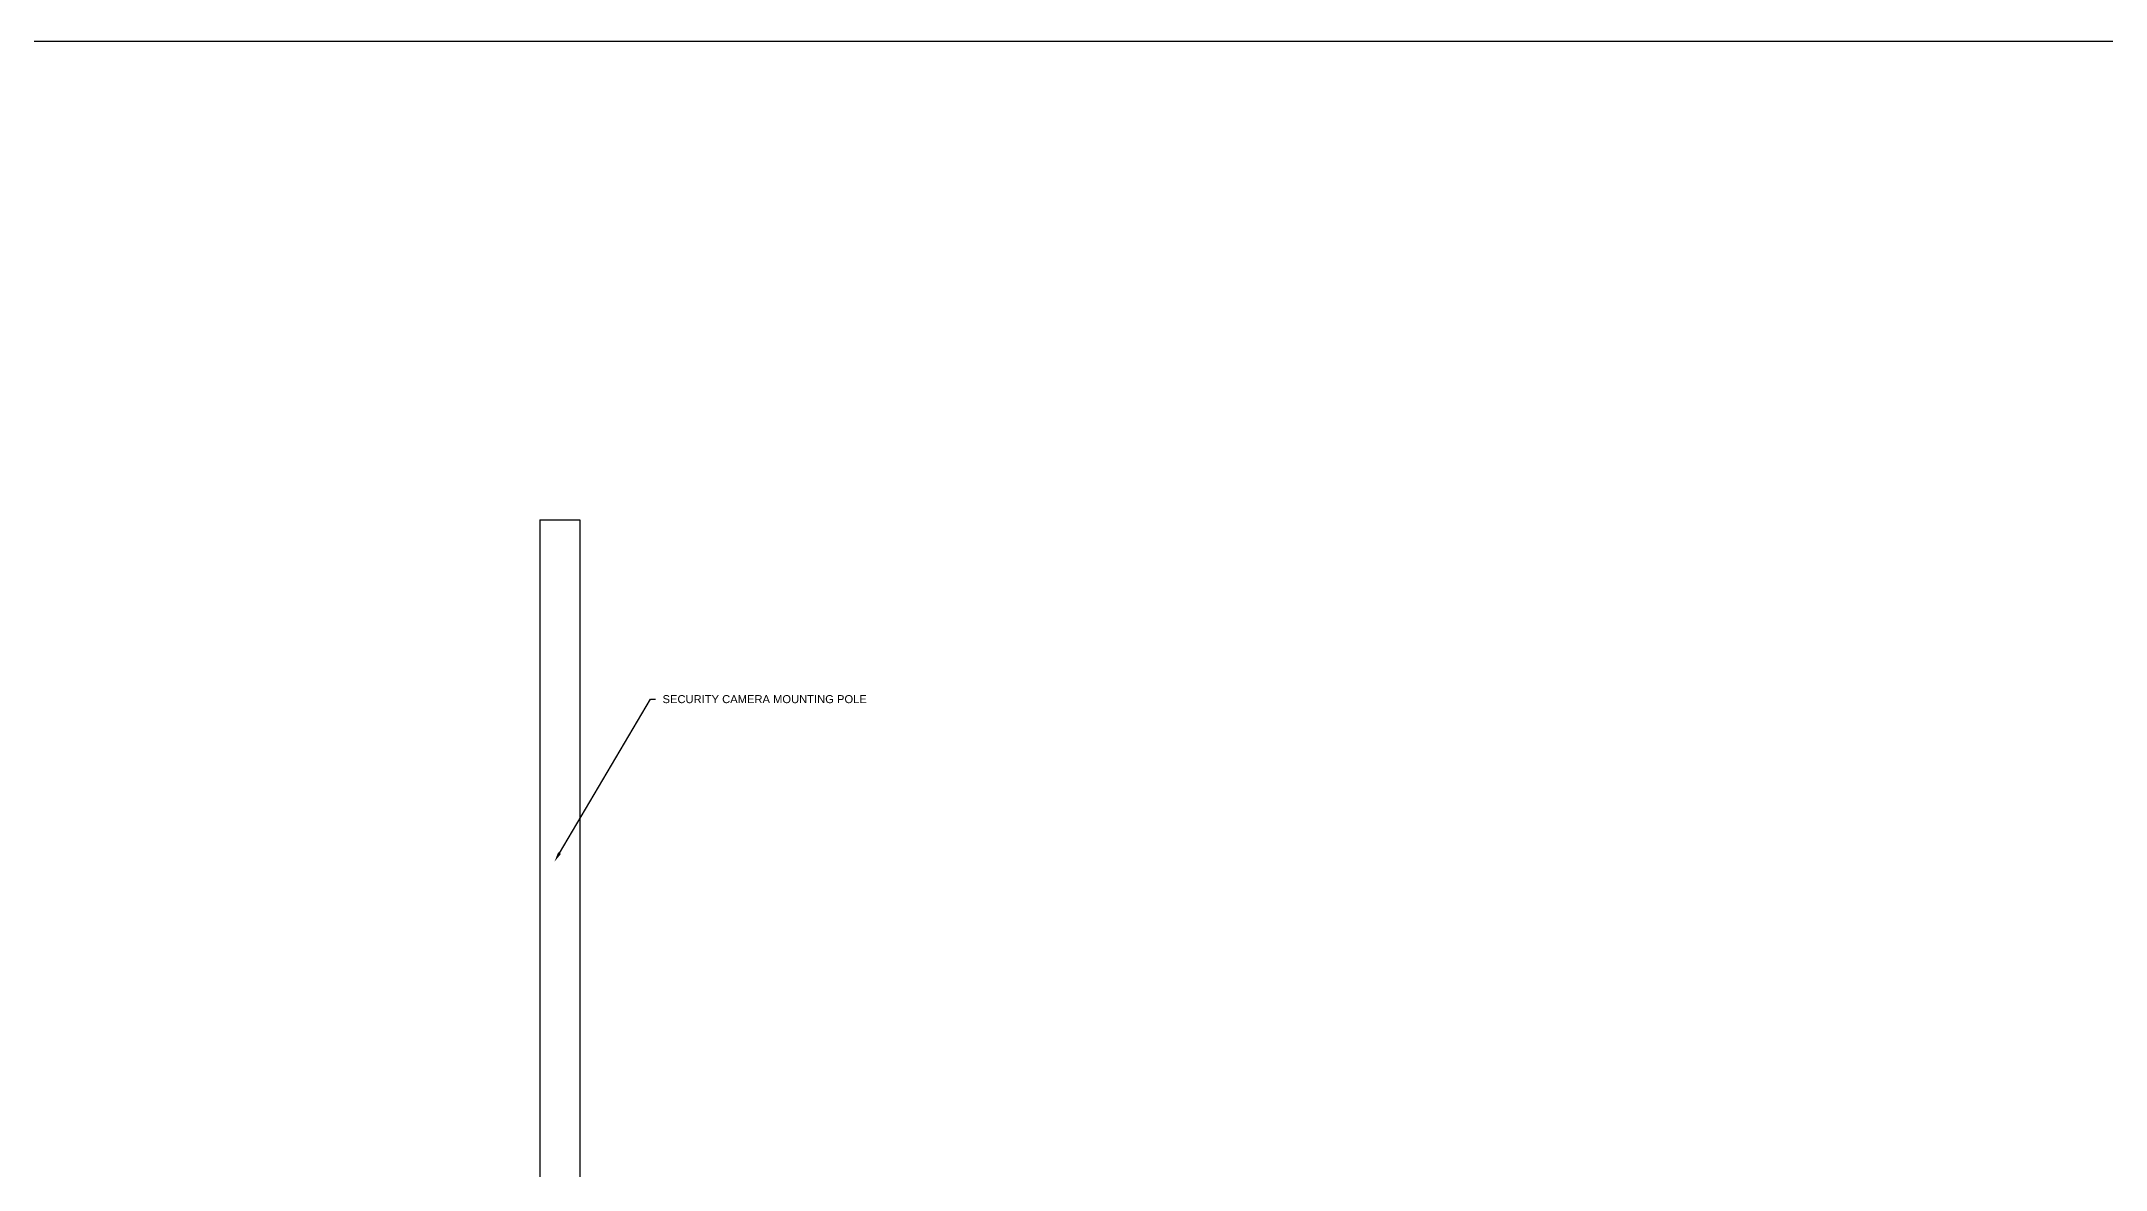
# Model space of a CAD drawing. Header units: feet. Extents: x -4 to 2246, y -9 to 1440.
# Drawn here: x 2130.62 to 2156.42, y 1392.97 to 1407.06 of the extents above; entities that cross this region are included whole.
import ezdxf
from ezdxf import colors
from ezdxf.entities.mleader import LeaderData, LeaderLine
from ezdxf.math import Vec2, Vec3

# ---------------------------------------------------------------- set-up
doc = ezdxf.new("R2010")
doc.units = ezdxf.units.FT
doc.header["$MEASUREMENT"] = 0
doc.layers.add('9417_1-3$0$M25-UNISTRUT', color=94, linetype='Continuous')
doc.layers.add('G-ANNO-TEXT', color=1, linetype='Continuous')
doc.styles.add('NEI-A', font='arial.ttf')

msp = doc.modelspace()

# ---------------------------------------------------------------- linework, layer by layer
at = {"layer": '9417_1-3$0$M25-UNISTRUT'}
for p, q in [((2136.85004, 1401.085807), (2137.348586, 1401.085807)), ((2136.85004, 1401.085807), (2136.85004, 1389.11468)), ((2137.348586, 1401.085807), (2137.348586, 1389.11468))]:
    msp.add_line(p, q, dxfattribs=at)

# ---------------------------------------------------------------- next in the draw order: leaders
at = {"layer": 'G-ANNO-TEXT'}
ml = msp.add_multileader_mtext('Standard', dxfattribs=at)
ml.set_content('\\A1;SECURITY CAMERA MOUNTING POLE', color=256, style='NEI-A')
ml.set_leader_properties()
ml.build(insert=Vec2(0, 0))
ml.multileader.update_dxf_attribs({"dogleg_length": 0.0625, "arrow_head_size": 0.125})
ctx = ml.context
ctx.base_point, ctx.char_height, ctx.arrow_head_size, ctx.landing_gap_size, ctx.plane_origin = Vec3(2138.29445, 1398.844336), 0.1, 0.125, 0.09, Vec3(2082.754888, 1333.005437)
notes = []
notes.append((ctx, [(1, (1, 1, 0), (2138.23195, 1398.844336), (1, 0), 0.0625, [(1, [(2137.033451, 1396.814149)], 0, [])])]))
ctx.mtext.insert, ctx.mtext.width, ctx.mtext.flow_direction = Vec3(2138.38445, 1398.895189), 3.74869998, 5
ctx.mtext.has_bg_fill, ctx.mtext.bg_color, ctx.mtext.bg_scale_factor, ctx.mtext.bg_transparency, ctx.mtext.use_window_bg_color = 1, -1027028792, 1.5, 0, 1
for ctx, leaders in notes:
    for number, flags, end, landing, length, lines in leaders:
        leader = LeaderData()
        leader.index, (leader.has_last_leader_line, leader.has_dogleg_vector, leader.attachment_direction) = number, flags
        leader.last_leader_point, leader.dogleg_vector, leader.dogleg_length = Vec3(end), Vec3(landing), length
        for number, points, colour, breaks in lines:
            line = LeaderLine()
            line.index, line.vertices, line.color, line.breaks = number, Vec3.list(points), colors.encode_raw_color(colour), breaks
            leader.lines.append(line)
        ctx.leaders.append(leader)

# ---------------------------------------------------------------- next in the draw order: linework, layer by layer
at = {"layer": 'Defpoints'}
msp.add_lwpolyline([(2119.024828, 1407.063072), (2181.024828, 1407.063072), (2181.024828, 1366.063072), (2119.024828, 1366.063072)], close=True, dxfattribs=at)

doc.saveas('drawing.dxf')
